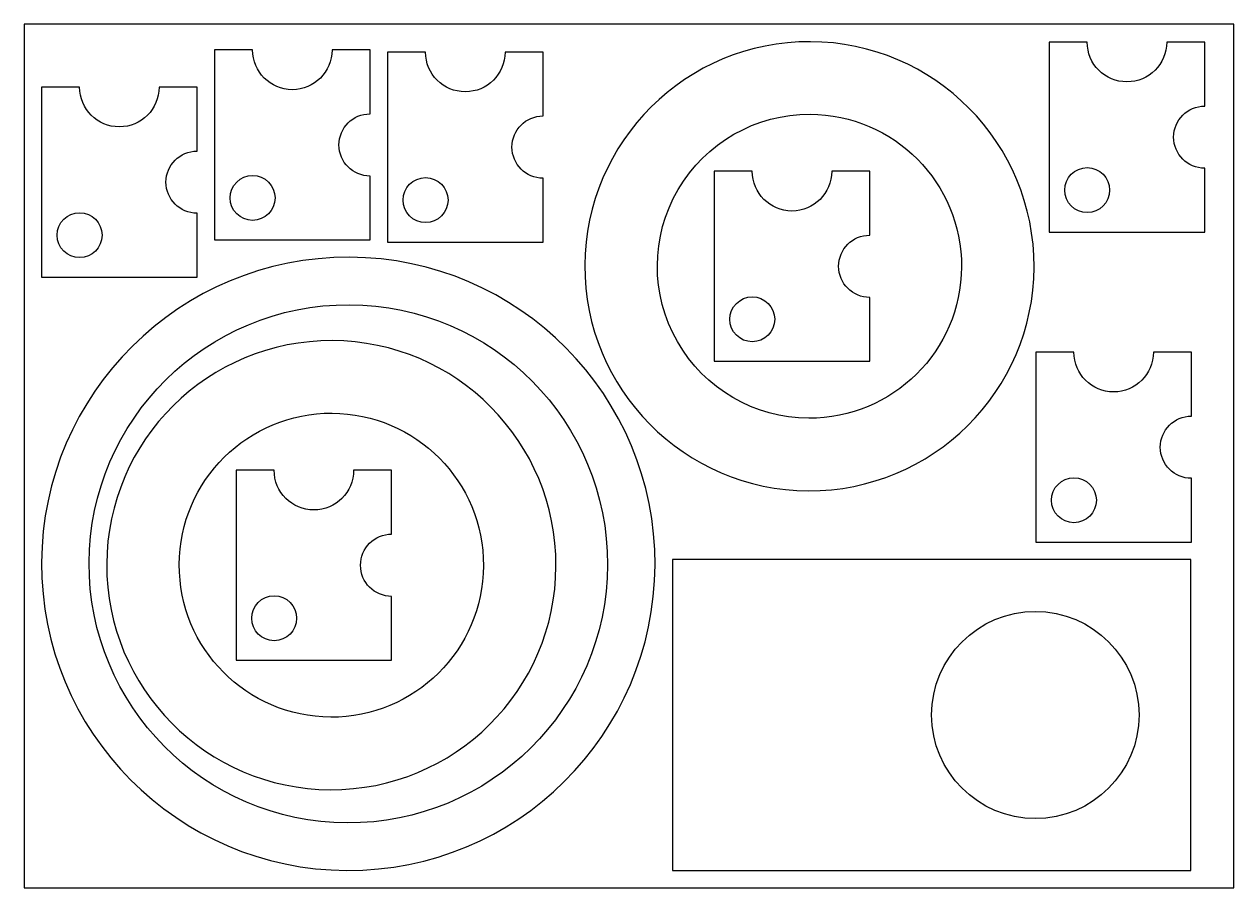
# Model space of a CAD drawing. Header units: metres. Extents: x 0 to 700, y 0 to 500.
import ezdxf

# ---------------------------------------------------------------- set-up
doc = ezdxf.new("R2010")
doc.units = ezdxf.units.M

msp = doc.modelspace()

# ---------------------------------------------------------------- linework, layer by layer
for points in [[(0, 0), (700, 0), (700, 500), (0, 500)], [(675.14, 10.06), (675.14, 190.06), (375.14, 190.06), (375.14, 10.06)]]:
    msp.add_lwpolyline(points, close=True)
for points in [[(110.16, 375.08), (200.16, 375.08), (200.16, 412.08, -1), (200.16, 448.08), (200.16, 485.08), (178.16, 485.08, -1), (132.16, 485.08), (110.16, 485.08)], [(210.26, 373.85), (300.26, 373.85), (300.26, 410.85, -1), (300.26, 446.85), (300.26, 483.85), (278.26, 483.85, -1), (232.26, 483.85), (210.26, 483.85)], [(454.98, 489.86, 1), (453.85, 229.86, 1)], [(593.16, 379.61), (683.16, 379.61), (683.16, 416.61, -1), (683.16, 452.61), (683.16, 489.61), (661.16, 489.61, -1), (615.16, 489.61), (593.16, 489.61)], [(10.06, 353.55), (100.06, 353.55), (100.06, 390.55, -1), (100.06, 426.55), (100.06, 463.55), (78.06, 463.55, -1), (32.06, 463.55), (10.06, 463.55)], [(454.8, 447.86, -1), (454.03, 271.86, -1)], [(399.32, 304.82), (489.32, 304.82), (489.32, 341.82, -1), (489.32, 377.82), (489.32, 414.82), (467.32, 414.82, -1), (421.32, 414.82), (399.32, 414.82)], [(615.16, 390.93, -1), (615.16, 416.93, -1)], [(132.16, 386.4, -1), (132.16, 412.4, -1)], [(232.26, 385.16, -1), (232.26, 411.16, -1)], [(32.06, 364.86, -1), (32.06, 390.86, -1)], [(188.34, 365.06, 1), (186.79, 10.06, 1)], [(188.22, 337.56, -1), (186.91, 37.56, -1)], [(421.32, 316.13, -1), (421.32, 342.13, -1)], [(178.32, 316.8, 1), (177.19, 56.8, 1)], [(585.46, 200.08), (675.46, 200.08), (675.46, 237.08, -1), (675.46, 273.08), (675.46, 310.08), (653.46, 310.08, -1), (607.46, 310.08), (585.46, 310.08)], [(178.14, 274.8, -1), (177.37, 98.8, -1)], [(122.65, 131.75), (212.65, 131.75), (212.65, 168.75, -1), (212.65, 204.75), (212.65, 241.75), (190.65, 241.75, -1), (144.65, 241.75), (122.65, 241.75)], [(607.46, 211.4, -1), (607.46, 237.4, -1)], [(144.65, 143.07, -1), (144.65, 169.07, -1)], [(645.14, 100.06, -1), (525.14, 100.06, -1)]]:
    msp.add_lwpolyline(points, format="xyb", close=True)

doc.saveas('drawing.dxf')
